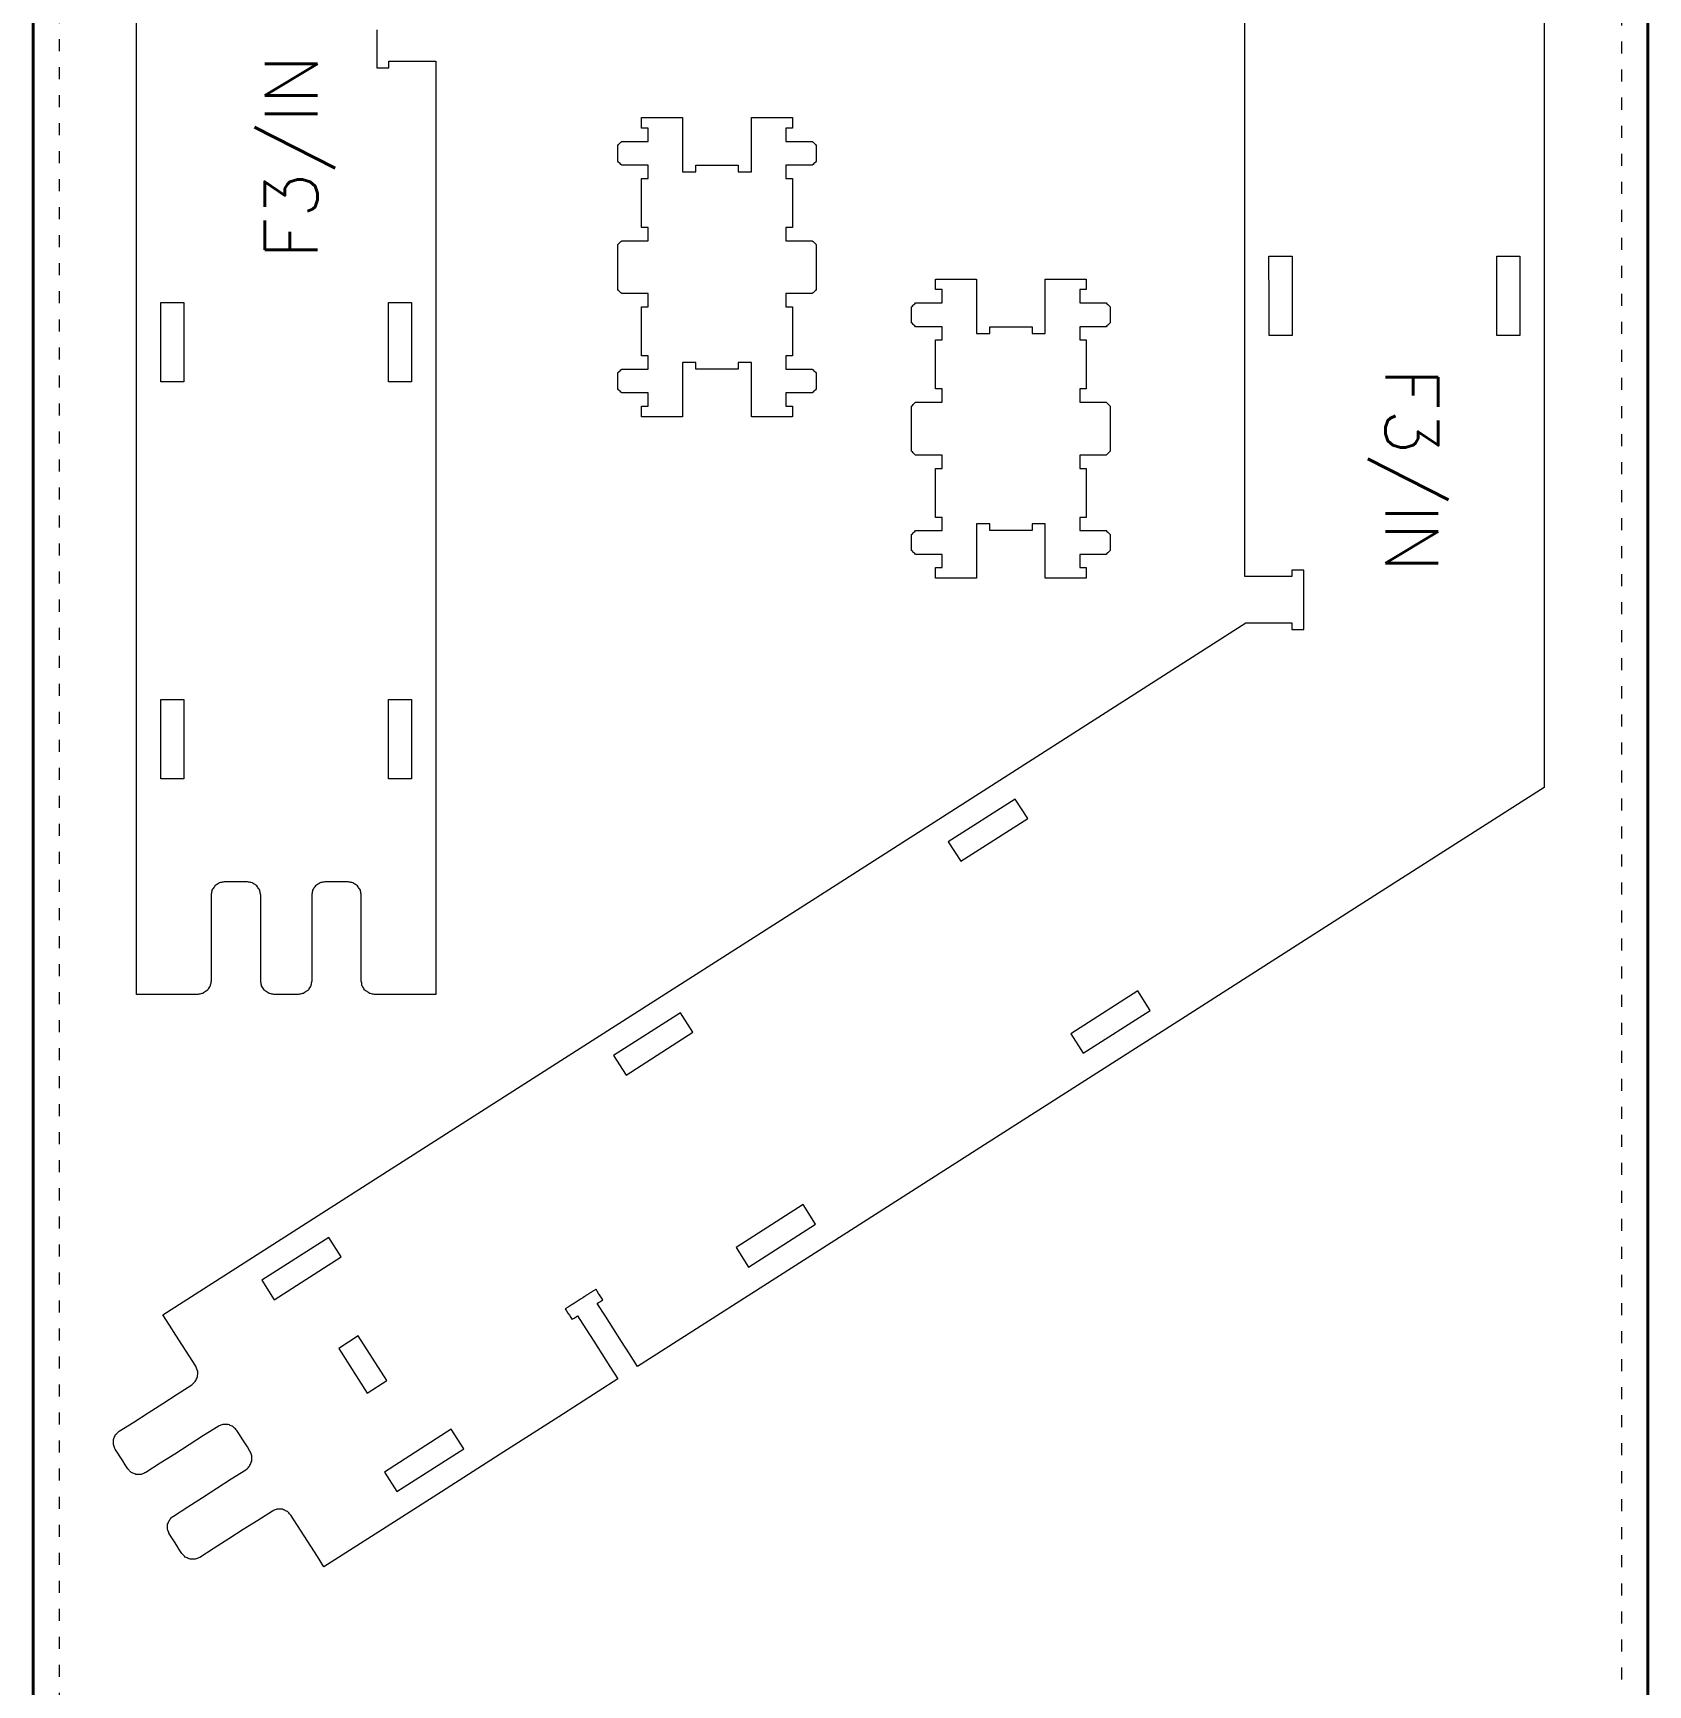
# Model space of a CAD drawing. Header units: millimetres. Extents: x 481 to 28351, y -1147 to 6765.
# Drawn here: x 13299 to 14519, y 4439 to 5687 of the extents above; entities that cross this region are included whole.
import ezdxf

# ---------------------------------------------------------------- set-up
doc = ezdxf.new("R2010")
doc.units = ezdxf.units.MM
doc.linetypes.add('DGN Style 5', pattern=[21.175771, 9.07533, -12.10044])
for name, color, linetype, lineweight in [('0_NOPRINT_TOLERANCE', 7, 'DGN Style 5', 0), ('BOARD_18MM_BIRCH-PLY', 73, 'Continuous', 40), ('CUTOUT_18MM_INSIDE', 151, 'Continuous', 0), ('CUTOUT_18MM_OUTSIDE', 201, 'Continuous', 0)]:
    doc.layers.add(name, color=color, linetype=linetype, lineweight=lineweight)
doc.layers.add('1_ANYTOOL_1MMDEEP_INSIDE', color=2, linetype='Continuous')
doc.styles.get("Standard").update_dxf_attribs({"font": 'romans.shx', "bigfont": 'hztxt.shx'})

msp = doc.modelspace()

# ---------------------------------------------------------------- linework, layer by layer
at = {"layer": '0_NOPRINT_TOLERANCE'}
msp.add_lwpolyline([(13318.6, 6463.6), (14498.6, 6463.6), (14498.6, 4063.6), (13318.6, 4063.6)], close=True, dxfattribs=at)
msp.add_lwpolyline([(13318.6, 6463.6), (14498.6, 6463.6), (14498.6, 4063.6), (13318.6, 4063.6)], close=True, dxfattribs=at)
at = {"layer": 'BOARD_18MM_BIRCH-PLY'}
msp.add_lwpolyline([(13298.6, 6483.6), (14518.6, 6483.6), (14518.6, 4043.6), (13298.6, 4043.6), (13298.6, 6483.6)], dxfattribs=at)
at = {"layer": 'CUTOUT_18MM_INSIDE'}
for points in [[(14232.4, 5458), (14232.4, 5470), (14232.4, 5482), (14232.4, 5494), (14232.3, 5506), (14232.3, 5518), (14235.9, 5518), (14239.5, 5518), (14242.9, 5518), (14246.2, 5518.1), (14249.8, 5518.1), (14249.9, 5506.1), (14249.9, 5494.1), (14249.9, 5482.1), (14249.9, 5470.1), (14249.9, 5458), (14246.3, 5458), (14242.9, 5458), (14239.6, 5458), (14236, 5458)], [(14404.4, 5458), (14404.4, 5470), (14404.4, 5482), (14404.4, 5494), (14404.4, 5506), (14404.4, 5518), (14407.7, 5518), (14411.1, 5518), (14414.7, 5518), (14418.3, 5518), (14421.9, 5518.1), (14421.9, 5506.1), (14421.9, 5494.1), (14421.9, 5482.1), (14421.9, 5470.1), (14421.9, 5458), (14418.3, 5458), (14414.7, 5458), (14411.1, 5458), (14407.7, 5458)], [(13412.6, 5483.1), (13412.6, 5471.1), (13412.6, 5459.1), (13412.6, 5447.1), (13412.6, 5435.1), (13412.6, 5423.1), (13409.2, 5423.1), (13405.9, 5423.1), (13402.3, 5423.1), (13398.7, 5423.1), (13395.1, 5423.1), (13395.1, 5435.1), (13395.1, 5447.1), (13395.1, 5459.1), (13395.1, 5471.1), (13395.1, 5483.1), (13398.7, 5483.1), (13402.3, 5483.1), (13405.9, 5483.1), (13409.2, 5483.1)], [(13584.6, 5483.1), (13584.6, 5471.1), (13584.6, 5459.1), (13584.6, 5447.1), (13584.6, 5435.1), (13584.6, 5423.1), (13581, 5423.1), (13577.4, 5423.1), (13574.1, 5423.1), (13570.7, 5423.1), (13567.1, 5423.1), (13567.1, 5435.1), (13567.1, 5447.1), (13567.1, 5459.1), (13567.1, 5471.1), (13567.1, 5483.1), (13570.7, 5483.1), (13574, 5483.1), (13577.4, 5483.1), (13581, 5483.1)], [(13412.6, 5183.1), (13412.6, 5171.1), (13412.6, 5159.1), (13412.6, 5147.1), (13412.6, 5135.1), (13412.6, 5123.1), (13409.2, 5123.1), (13405.9, 5123.1), (13402.3, 5123.1), (13398.7, 5123.1), (13395.1, 5123.1), (13395.1, 5135.1), (13395.1, 5147.1), (13395.1, 5159.1), (13395.1, 5171.1), (13395.1, 5183.1), (13398.7, 5183.1), (13402.3, 5183.1), (13405.9, 5183.1), (13409.2, 5183.1)], [(13584.6, 5183.1), (13584.6, 5171.1), (13584.6, 5159.1), (13584.6, 5147.1), (13584.6, 5135.1), (13584.6, 5123.1), (13581, 5123.1), (13577.4, 5123.1), (13574.1, 5123.1), (13570.7, 5123.1), (13567.1, 5123.1), (13567.1, 5135.1), (13567.1, 5147.1), (13567.1, 5159.1), (13567.1, 5171.1), (13567.1, 5183.1), (13570.7, 5183.1), (13574, 5183.1), (13577.4, 5183.1), (13581, 5183.1)], [(13999.4, 5060.9), (14050, 5093.2), (14040.6, 5107.9), (13990, 5075.6), (13999.4, 5060.9)], [(14091.9, 4915.9), (14142.5, 4948.2), (14133.1, 4962.9), (14082.5, 4930.6), (14091.9, 4915.9)], [(13746.6, 4899.4), (13797.1, 4931.7), (13787.7, 4946.4), (13737.2, 4914.2), (13746.6, 4899.4)], [(13839.2, 4754.4), (13889.7, 4786.8), (13880.3, 4801.5), (13829.8, 4769.2), (13839.2, 4754.4)], [(13480.8, 4729.7), (13531.4, 4762), (13522, 4776.8), (13471.4, 4744.5), (13480.8, 4729.7)], [(13565.9, 4668.6), (13544.3, 4702.3), (13529.6, 4692.9), (13551.1, 4659.2), (13565.9, 4668.6)], [(13573.4, 4584.8), (13624, 4617.1), (13614.6, 4631.8), (13564, 4599.5), (13573.4, 4584.8)]]:
    msp.add_lwpolyline(points, close=True, dxfattribs=at)
at = {"layer": 'CUTOUT_18MM_OUTSIDE'}
for points in [[(13558.3, 5688.9), (13558.3, 5683.3), (13558.3, 5677.7), (13558.3, 5675.1), (13558.3, 5672.5), (13558.3, 5669.9), (13558.3, 5667.3), (13558.3, 5664.7), (13558.3, 5660.2), (13567.3, 5660.2), (13567.3, 5665.2), (13575.8, 5665.2), (13584.8, 5665.2), (13593.8, 5665.2), (13602.8, 5665.2), (13602.8, 5523.8), (13602.8, 5382.9), (13602.8, 5242.1), (13602.8, 5101.2), (13602.8, 4960.3), (13593.6, 4960.3), (13584.3, 4960.3), (13575.1, 4960.3), (13565.8, 4960.3), (13556.6, 4960.3), (13555.8, 4960.5), (13555.1, 4960.6), (13554.4, 4960.7), (13553.6, 4960.9), (13552.9, 4961), (13552.2, 4961.5), (13551.5, 4961.9), (13550.9, 4962.4), (13550.2, 4962.8), (13549.5, 4963.3), (13549.1, 4963.9), (13548.6, 4964.6), (13548.2, 4965.3), (13547.7, 4966), (13547.3, 4966.6), (13547.1, 4967.4), (13547, 4968.1), (13546.9, 4968.9), (13546.7, 4969.6), (13546.6, 4970.3), (13546.6, 4983.3), (13546.6, 4996.3), (13546.6, 5009.3), (13546.6, 5022.3), (13546.6, 5035.3), (13546.4, 5036.1), (13546.3, 5036.8), (13546.2, 5037.5), (13546, 5038.3), (13545.9, 5039), (13545.4, 5039.7), (13545, 5040.4), (13544.5, 5041), (13544.1, 5041.7), (13543.7, 5042.4), (13543, 5042.8), (13542.3, 5043.3), (13541.6, 5043.7), (13540.9, 5044.2), (13540.3, 5044.6), (13539.5, 5044.8), (13538.8, 5044.9), (13538.1, 5045), (13537.3, 5045.2), (13536.6, 5045.3), (13533.1, 5045.3), (13529.6, 5045.3), (13526.1, 5045.3), (13522.6, 5045.3), (13519.1, 5045.3), (13518.3, 5045.2), (13517.6, 5045), (13516.9, 5044.9), (13516.1, 5044.8), (13515.4, 5044.6), (13514.7, 5044.2), (13514, 5043.7), (13513.4, 5043.3), (13512.7, 5042.8), (13512, 5042.4), (13511.6, 5041.7), (13511.1, 5041), (13510.7, 5040.4), (13510.2, 5039.7), (13509.8, 5039), (13509.6, 5038.3), (13509.5, 5037.5), (13509.4, 5036.8), (13509.2, 5036.1), (13509.1, 5035.3), (13509.1, 5022.3), (13509.1, 5009.3), (13509.1, 4996.3), (13509.1, 4983.3), (13509.1, 4970.3), (13508.9, 4969.6), (13508.8, 4968.9), (13508.7, 4968.1), (13508.5, 4967.4), (13508.4, 4966.6), (13507.9, 4966), (13507.5, 4965.3), (13507, 4964.6), (13506.6, 4963.9), (13506.2, 4963.3), (13505.5, 4962.8), (13504.8, 4962.4), (13504.1, 4961.9), (13503.4, 4961.5), (13502.8, 4961), (13502, 4960.9), (13501.3, 4960.8), (13500.6, 4960.6), (13499.8, 4960.5), (13499.1, 4960.3), (13495.4, 4960.3), (13491.7, 4960.3), (13488, 4960.3), (13484.3, 4960.3), (13480.6, 4960.3), (13479.8, 4960.5), (13479.1, 4960.6), (13478.4, 4960.7), (13477.6, 4960.9), (13476.9, 4961), (13476.2, 4961.5), (13475.5, 4961.9), (13474.9, 4962.4), (13474.2, 4962.8), (13473.5, 4963.3), (13473.1, 4963.9), (13472.6, 4964.6), (13472.2, 4965.3), (13471.7, 4966), (13471.3, 4966.7), (13471.1, 4967.4), (13471, 4968.1), (13470.9, 4968.9), (13470.7, 4969.6), (13470.6, 4970.3), (13470.6, 4983.3), (13470.6, 4996.3), (13470.6, 5009.3), (13470.6, 5022.3), (13470.6, 5035.3), (13470.4, 5036.1), (13470.3, 5036.8), (13470.2, 5037.5), (13470, 5038.3), (13469.9, 5039), (13469.4, 5039.7), (13469, 5040.4), (13468.5, 5041), (13468.1, 5041.7), (13467.7, 5042.4), (13467, 5042.8), (13466.3, 5043.3), (13465.6, 5043.7), (13464.9, 5044.2), (13464.3, 5044.6), (13463.5, 5044.8), (13462.8, 5044.9), (13462.1, 5045), (13461.3, 5045.2), (13460.6, 5045.3), (13457.1, 5045.3), (13453.6, 5045.3), (13450.1, 5045.3), (13446.6, 5045.3), (13443.1, 5045.3), (13442.3, 5045.2), (13441.6, 5045), (13440.9, 5044.9), (13440.1, 5044.8), (13439.4, 5044.6), (13438.7, 5044.2), (13438, 5043.7), (13437.4, 5043.3), (13436.7, 5042.8), (13436, 5042.4), (13435.6, 5041.7), (13435.1, 5041), (13434.7, 5040.4), (13434.2, 5039.7), (13433.8, 5039), (13433.6, 5038.3), (13433.5, 5037.5), (13433.4, 5036.8), (13433.2, 5036.1), (13433.1, 5035.3), (13433.1, 5022.3), (13433.1, 5009.3), (13433.1, 4996.3), (13433.1, 4983.3), (13433.1, 4970.3), (13432.9, 4969.6), (13432.8, 4968.9), (13432.7, 4968.1), (13432.5, 4967.4), (13432.4, 4966.6), (13431.9, 4966), (13431.5, 4965.3), (13431, 4964.6), (13430.6, 4963.9), (13430.2, 4963.3), (13429.5, 4962.8), (13428.8, 4962.4), (13428.1, 4961.9), (13427.4, 4961.5), (13426.8, 4961), (13426, 4960.9), (13425.3, 4960.8), (13424.6, 4960.6), (13423.8, 4960.5), (13423.1, 4960.3), (13413.8, 4960.3), (13404.6, 4960.3), (13395.3, 4960.3), (13386.1, 4960.3), (13376.8, 4960.3), (13376.8, 5133.2), (13376.8, 5306), (13376.8, 5478.8), (13376.8, 5651.7), (13376.8, 5824.5)], [(14440.1, 5808), (14440.1, 5635.1), (14440.1, 5462.3), (14440.1, 5289.5), (14440.1, 5116.6), (14303.2, 5029.2), (14166.2, 4941.7), (14029.3, 4854.2), (13892.4, 4766.8), (13755.2, 4679.2), (13749.2, 4688.7), (13743.1, 4698.2), (13737, 4707.7), (13731, 4717.2), (13724.8, 4726.9), (13725.8, 4727.5), (13726.7, 4728.1), (13727.5, 4728.6), (13728.3, 4729.2), (13729, 4729.6), (13728, 4731), (13727, 4732.7), (13725.9, 4734.4), (13724.8, 4736.1), (13723.9, 4737.6), (13723.7, 4737.4), (13723.3, 4737.2), (13722.9, 4736.9), (13722.4, 4736.7), (13722, 4736.4), (13721.6, 4736.1), (13721.2, 4735.9), (13720.8, 4735.6), (13720.4, 4735.4), (13720, 4735.1), (13719.6, 4734.8), (13719.2, 4734.6), (13718.8, 4734.3), (13718.4, 4734.1), (13718, 4733.8), (13717.6, 4733.5), (13717.2, 4733.3), (13716.8, 4733), (13716.3, 4732.8), (13715.9, 4732.5), (13715.5, 4732.2), (13715.1, 4732), (13714.7, 4731.7), (13714.3, 4731.5), (13713.9, 4731.2), (13713.5, 4730.9), (13713.1, 4730.7), (13712.7, 4730.4), (13712.3, 4730.2), (13709.9, 4728.7), (13707.6, 4727.2), (13705.2, 4725.6), (13702.8, 4724.1), (13700.7, 4722.8), (13701.6, 4721.3), (13702.7, 4719.6), (13703.8, 4717.9), (13704.9, 4716.2), (13705.8, 4714.8), (13706.4, 4715.2), (13707.3, 4715.7), (13708.1, 4716.2), (13709, 4716.8), (13710, 4717.5), (13716.2, 4707.7), (13722.3, 4698.3), (13728.3, 4688.8), (13734.4, 4679.3), (13740.5, 4669.8), (13695.9, 4641.3), (13651.5, 4612.9), (13607.1, 4584.6), (13562.7, 4556.2), (13518.3, 4527.9), (13513.4, 4535.7), (13508.4, 4543.5), (13503.4, 4551.3), (13498.4, 4559.1), (13493.4, 4566.9), (13492.9, 4567.5), (13492.4, 4568), (13491.9, 4568.6), (13491.3, 4569.1), (13490.8, 4569.7), (13490.1, 4570), (13489.3, 4570.3), (13488.5, 4570.7), (13487.8, 4571), (13487, 4571.4), (13486.2, 4571.4), (13485.4, 4571.4), (13484.6, 4571.4), (13483.7, 4571.4), (13482.9, 4571.4), (13482.2, 4571.1), (13481.5, 4570.9), (13480.8, 4570.6), (13480.1, 4570.3), (13479.4, 4570), (13468.4, 4563), (13457.4, 4556), (13446.5, 4549), (13435.5, 4542), (13424.6, 4535), (13423.9, 4534.7), (13423.2, 4534.5), (13422.5, 4534.2), (13421.8, 4533.9), (13421.2, 4533.6), (13420.4, 4533.7), (13419.6, 4533.7), (13418.8, 4533.7), (13418, 4533.7), (13417.2, 4533.7), (13416.5, 4534), (13415.7, 4534.3), (13415, 4534.7), (13414.3, 4535), (13413.6, 4535.3), (13413.1, 4535.9), (13412.5, 4536.4), (13412, 4536.9), (13411.5, 4537.5), (13411, 4538), (13409.1, 4540.9), (13407.3, 4543.9), (13405.4, 4546.8), (13403.5, 4549.8), (13401.6, 4552.7), (13401.3, 4553.4), (13401.1, 4554.1), (13400.8, 4554.8), (13400.5, 4555.5), (13400.3, 4556.1), (13400.3, 4556.9), (13400.3, 4557.7), (13400.3, 4558.5), (13400.3, 4559.3), (13400.3, 4560.1), (13400.6, 4560.8), (13401, 4561.6), (13401.3, 4562.3), (13401.6, 4563), (13401.9, 4563.7), (13402.5, 4564.2), (13403, 4564.8), (13403.5, 4565.3), (13404.1, 4565.8), (13404.6, 4566.3), (13415.6, 4573.3), (13426.5, 4580.3), (13437.5, 4587.3), (13448.4, 4594.3), (13459.4, 4601.3), (13459.9, 4601.8), (13460.5, 4602.3), (13461, 4602.8), (13461.6, 4603.4), (13462.2, 4603.9), (13462.5, 4604.6), (13462.8, 4605.4), (13463.2, 4606.1), (13463.5, 4606.9), (13463.8, 4607.7), (13463.9, 4608.5), (13463.9, 4609.3), (13463.9, 4610.1), (13463.9, 4611), (13463.9, 4611.8), (13463.6, 4612.5), (13463.3, 4613.2), (13463.1, 4613.9), (13462.8, 4614.6), (13462.5, 4615.3), (13460.5, 4618.5), (13458.5, 4621.6), (13456.5, 4624.7), (13454.5, 4627.8), (13452.5, 4630.9), (13452, 4631.5), (13451.5, 4632.1), (13450.9, 4632.6), (13450.4, 4633.2), (13449.9, 4633.7), (13449.1, 4634.1), (13448.4, 4634.4), (13447.6, 4634.7), (13446.9, 4635.1), (13446.1, 4635.4), (13445.3, 4635.4), (13444.5, 4635.4), (13443.6, 4635.4), (13442.8, 4635.5), (13442, 4635.5), (13441.3, 4635.2), (13440.6, 4634.9), (13439.9, 4634.6), (13439.2, 4634.3), (13438.4, 4634), (13427.5, 4627), (13416.5, 4620.1), (13405.6, 4613.1), (13394.6, 4606.1), (13383.7, 4599.1), (13383, 4598.8), (13382.3, 4598.5), (13381.6, 4598.2), (13380.9, 4598), (13380.2, 4597.7), (13379.4, 4597.7), (13378.7, 4597.7), (13377.9, 4597.7), (13377.1, 4597.7), (13376.3, 4597.7), (13375.5, 4598.1), (13374.8, 4598.4), (13374.1, 4598.7), (13373.4, 4599), (13372.6, 4599.4), (13372.1, 4599.9), (13371.6, 4600.4), (13371.1, 4601), (13370.6, 4601.5), (13370.1, 4602), (13368.2, 4605), (13366.4, 4607.9), (13364.5, 4610.9), (13362.6, 4613.8), (13360.7, 4616.8), (13360.4, 4617.4), (13360.2, 4618.1), (13359.9, 4618.8), (13359.6, 4619.5), (13359.3, 4620.2), (13359.3, 4621), (13359.4, 4621.8), (13359.4, 4622.6), (13359.4, 4623.4), (13359.4, 4624.2), (13359.7, 4624.9), (13360, 4625.6), (13360.4, 4626.3), (13360.7, 4627.1), (13361, 4627.8), (13361.6, 4628.3), (13362.1, 4628.8), (13362.6, 4629.3), (13363.2, 4629.8), (13363.7, 4630.3), (13374.7, 4637.3), (13385.6, 4644.3), (13396.6, 4651.3), (13407.5, 4658.3), (13418.5, 4665.3), (13419, 4665.8), (13419.6, 4666.4), (13420.1, 4666.9), (13420.7, 4667.4), (13421.2, 4667.9), (13421.6, 4668.7), (13421.9, 4669.4), (13422.3, 4670.2), (13422.6, 4670.9), (13422.9, 4671.7), (13422.9, 4672.5), (13423, 4673.4), (13423, 4674.2), (13423, 4675), (13423, 4675.8), (13422.7, 4676.5), (13422.4, 4677.3), (13422.1, 4678), (13421.9, 4678.7), (13421.6, 4679.4), (13416.6, 4687.2), (13411.6, 4695), (13406.6, 4702.8), (13401.7, 4710.5), (13396.7, 4718.3), (13560.2, 4822.8), (13723.7, 4927.2), (13887.1, 5031.6), (14050.6, 5136), (14214.9, 5240.9), (14221.1, 5240.9), (14228.1, 5240.9), (14235.1, 5240.9), (14242.1, 5240.9), (14249.6, 5240.9), (14249.6, 5239.4), (14249.6, 5238.4), (14249.6, 5237.4), (14249.6, 5236.4), (14249.6, 5235.9), (14251.1, 5235.9), (14253.1, 5235.9), (14255.1, 5235.9), (14257.1, 5235.9), (14258.6, 5235.9), (14258.6, 5241), (14258.6, 5246.6), (14258.6, 5252.2), (14258.6, 5257.8), (14258.6, 5263.4), (14258.6, 5266), (14258.6, 5268.6), (14258.6, 5271.2), (14258.6, 5273.8), (14258.6, 5276.4), (14258.6, 5280.9), (14249.6, 5280.9), (14249.6, 5275.9), (14241.1, 5275.9), (14232.1, 5275.9), (14223.1, 5275.9), (14214.1, 5275.9), (14214.1, 5417.3), (14214.1, 5558.2), (14214.1, 5699.1)]]:
    msp.add_lwpolyline(points, dxfattribs=at)
for points in [[(13740.3, 5492.7), (13740.3, 5496.1), (13740.3, 5499.5), (13740.3, 5502.9), (13740.3, 5506.3), (13740.3, 5509.7), (13740.3, 5513.1), (13740.3, 5516.5), (13740.3, 5519.9), (13740.3, 5523.3), (13740.3, 5526.7), (13740.9, 5527.3), (13741.5, 5527.9), (13742.1, 5528.5), (13742.7, 5529.1), (13743.3, 5529.7), (13747.3, 5529.7), (13751.3, 5529.7), (13755.3, 5529.7), (13759.3, 5529.7), (13763.3, 5529.7), (13763.3, 5531.7), (13763.3, 5533.7), (13763.3, 5535.7), (13763.3, 5537.7), (13763.3, 5539.7), (13762.3, 5539.7), (13761.3, 5539.7), (13760.3, 5539.7), (13759.3, 5539.7), (13758.3, 5539.7), (13758.3, 5547.1), (13758.3, 5554.5), (13758.3, 5561.9), (13758.3, 5569.3), (13758.3, 5576.7), (13759.3, 5576.7), (13760.3, 5576.7), (13761.3, 5576.7), (13762.3, 5576.7), (13763.3, 5576.7), (13763.3, 5578.7), (13763.3, 5580.7), (13763.3, 5582.7), (13763.3, 5584.7), (13763.3, 5586.7), (13759.3, 5586.7), (13755.3, 5586.7), (13751.3, 5586.7), (13747.3, 5586.7), (13743.3, 5586.7), (13742.7, 5587.3), (13742.1, 5587.9), (13741.5, 5588.5), (13740.9, 5589.1), (13740.3, 5589.7), (13740.3, 5592.1), (13740.3, 5594.5), (13740.3, 5596.9), (13740.3, 5599.3), (13740.3, 5601.7), (13740.9, 5602.3), (13741.5, 5602.9), (13742.1, 5603.5), (13742.7, 5604.1), (13743.3, 5604.7), (13747.3, 5604.7), (13751.3, 5604.7), (13755.3, 5604.7), (13759.3, 5604.7), (13763.3, 5604.7), (13763.3, 5606.7), (13763.3, 5608.7), (13763.3, 5610.7), (13763.3, 5612.7), (13763.3, 5614.7), (13762.3, 5614.7), (13761.3, 5614.7), (13760.3, 5614.7), (13759.3, 5614.7), (13758.3, 5614.7), (13758.3, 5616.3), (13758.3, 5617.9), (13758.3, 5619.5), (13758.3, 5621.1), (13758.3, 5622.7), (13764.5, 5622.7), (13770.7, 5622.7), (13776.9, 5622.7), (13783.1, 5622.7), (13789.3, 5622.7), (13789.3, 5614.5), (13789.3, 5606.3), (13789.3, 5598.1), (13789.3, 5589.9), (13789.3, 5581.7), (13791.3, 5581.7), (13793.3, 5581.7), (13795.3, 5581.7), (13797.3, 5581.7), (13799.3, 5581.7), (13799.3, 5582.7), (13799.3, 5583.7), (13799.3, 5584.7), (13799.3, 5585.7), (13799.3, 5586.7), (13805.7, 5586.7), (13812.1, 5586.7), (13818.5, 5586.7), (13824.9, 5586.7), (13831.3, 5586.7), (13831.3, 5585.7), (13831.3, 5584.7), (13831.3, 5583.7), (13831.3, 5582.7), (13831.3, 5581.7), (13833.3, 5581.7), (13835.3, 5581.7), (13837.3, 5581.7), (13839.3, 5581.7), (13841.3, 5581.7), (13841.3, 5589.9), (13841.3, 5598.1), (13841.3, 5606.3), (13841.3, 5614.5), (13841.3, 5622.7), (13847.5, 5622.7), (13853.7, 5622.7), (13859.9, 5622.7), (13866.1, 5622.7), (13872.3, 5622.7), (13872.3, 5621.1), (13872.3, 5619.5), (13872.3, 5617.9), (13872.3, 5616.3), (13872.3, 5614.7), (13871.3, 5614.7), (13870.3, 5614.7), (13869.3, 5614.7), (13868.3, 5614.7), (13867.3, 5614.7), (13867.3, 5612.7), (13867.3, 5610.7), (13867.3, 5608.7), (13867.3, 5606.7), (13867.3, 5604.7), (13871.3, 5604.7), (13875.3, 5604.7), (13879.3, 5604.7), (13883.3, 5604.7), (13887.3, 5604.7), (13887.9, 5604.1), (13888.5, 5603.5), (13889.1, 5602.9), (13889.7, 5602.3), (13890.3, 5601.7), (13890.3, 5599.3), (13890.3, 5596.9), (13890.3, 5594.5), (13890.3, 5592.1), (13890.3, 5589.7), (13889.7, 5589.1), (13889.1, 5588.5), (13888.5, 5587.9), (13887.9, 5587.3), (13887.3, 5586.7), (13883.3, 5586.7), (13879.3, 5586.7), (13875.3, 5586.7), (13871.3, 5586.7), (13867.3, 5586.7), (13867.3, 5584.7), (13867.3, 5582.7), (13867.3, 5580.7), (13867.3, 5578.7), (13867.3, 5576.7), (13868.3, 5576.7), (13869.3, 5576.7), (13870.3, 5576.7), (13871.3, 5576.7), (13872.3, 5576.7), (13872.3, 5569.3), (13872.3, 5561.9), (13872.3, 5554.5), (13872.3, 5547.1), (13872.3, 5539.7), (13871.3, 5539.7), (13870.3, 5539.7), (13869.3, 5539.7), (13868.3, 5539.7), (13867.3, 5539.7), (13867.3, 5537.7), (13867.3, 5535.7), (13867.3, 5533.7), (13867.3, 5531.7), (13867.3, 5529.7), (13871.3, 5529.7), (13875.3, 5529.7), (13879.3, 5529.7), (13883.3, 5529.7), (13887.3, 5529.7), (13887.9, 5529.1), (13888.5, 5528.5), (13889.1, 5527.9), (13889.7, 5527.3), (13890.3, 5526.7), (13890.3, 5523.3), (13890.3, 5519.9), (13890.3, 5516.5), (13890.3, 5513.1), (13890.3, 5509.7), (13890.3, 5506.3), (13890.3, 5502.9), (13890.3, 5499.5), (13890.3, 5496.1), (13890.3, 5492.7), (13889.7, 5492.1), (13889.1, 5491.5), (13888.5, 5490.9), (13887.9, 5490.3), (13887.3, 5489.7), (13883.3, 5489.7), (13879.3, 5489.7), (13875.3, 5489.7), (13871.3, 5489.7), (13867.3, 5489.7), (13867.3, 5487.7), (13867.3, 5485.7), (13867.3, 5483.7), (13867.3, 5481.7), (13867.3, 5479.7), (13868.3, 5479.7), (13869.3, 5479.7), (13870.3, 5479.7), (13871.3, 5479.7), (13872.3, 5479.7), (13872.3, 5472.3), (13872.3, 5464.9), (13872.3, 5457.5), (13872.3, 5450.1), (13872.3, 5442.7), (13871.3, 5442.7), (13870.3, 5442.7), (13869.3, 5442.7), (13868.3, 5442.7), (13867.3, 5442.7), (13867.3, 5440.7), (13867.3, 5438.7), (13867.3, 5436.7), (13867.3, 5434.7), (13867.3, 5432.7), (13871.3, 5432.7), (13875.3, 5432.7), (13879.3, 5432.7), (13883.3, 5432.7), (13887.3, 5432.7), (13887.9, 5432.1), (13888.5, 5431.5), (13889.1, 5430.9), (13889.7, 5430.3), (13890.3, 5429.7), (13890.3, 5427.3), (13890.3, 5424.9), (13890.3, 5422.5), (13890.3, 5420.1), (13890.3, 5417.7), (13889.7, 5417.1), (13889.1, 5416.5), (13888.5, 5415.9), (13887.9, 5415.3), (13887.3, 5414.7), (13883.3, 5414.7), (13879.3, 5414.7), (13875.3, 5414.7), (13871.3, 5414.7), (13867.3, 5414.7), (13867.3, 5412.7), (13867.3, 5410.7), (13867.3, 5408.7), (13867.3, 5406.7), (13867.3, 5404.7), (13868.3, 5404.7), (13869.3, 5404.7), (13870.3, 5404.7), (13871.3, 5404.7), (13872.3, 5404.7), (13872.3, 5403.1), (13872.3, 5401.5), (13872.3, 5399.9), (13872.3, 5398.3), (13872.3, 5396.7), (13866.1, 5396.7), (13859.9, 5396.7), (13853.7, 5396.7), (13847.5, 5396.7), (13841.3, 5396.7), (13841.3, 5404.9), (13841.3, 5413.1), (13841.3, 5421.3), (13841.3, 5429.5), (13841.3, 5437.7), (13839.3, 5437.7), (13837.3, 5437.7), (13835.3, 5437.7), (13833.3, 5437.7), (13831.3, 5437.7), (13831.3, 5436.7), (13831.3, 5435.7), (13831.3, 5434.7), (13831.3, 5433.7), (13831.3, 5432.7), (13824.9, 5432.7), (13818.5, 5432.7), (13812.1, 5432.7), (13805.7, 5432.7), (13799.3, 5432.7), (13799.3, 5433.7), (13799.3, 5434.7), (13799.3, 5435.7), (13799.3, 5436.7), (13799.3, 5437.7), (13797.3, 5437.7), (13795.3, 5437.7), (13793.3, 5437.7), (13791.3, 5437.7), (13789.3, 5437.7), (13789.3, 5429.5), (13789.3, 5421.3), (13789.3, 5413.1), (13789.3, 5404.9), (13789.3, 5396.7), (13783.1, 5396.7), (13776.9, 5396.7), (13770.7, 5396.7), (13764.5, 5396.7), (13758.3, 5396.7), (13758.3, 5398.3), (13758.3, 5399.9), (13758.3, 5401.5), (13758.3, 5403.1), (13758.3, 5404.7), (13759.3, 5404.7), (13760.3, 5404.7), (13761.3, 5404.7), (13762.3, 5404.7), (13763.3, 5404.7), (13763.3, 5406.7), (13763.3, 5408.7), (13763.3, 5410.7), (13763.3, 5412.7), (13763.3, 5414.7), (13759.3, 5414.7), (13755.3, 5414.7), (13751.3, 5414.7), (13747.3, 5414.7), (13743.3, 5414.7), (13742.7, 5415.3), (13742.1, 5415.9), (13741.5, 5416.5), (13740.9, 5417.1), (13740.3, 5417.7), (13740.3, 5420.1), (13740.3, 5422.5), (13740.3, 5424.9), (13740.3, 5427.3), (13740.3, 5429.7), (13740.9, 5430.3), (13741.5, 5430.9), (13742.1, 5431.5), (13742.7, 5432.1), (13743.3, 5432.7), (13747.3, 5432.7), (13751.3, 5432.7), (13755.3, 5432.7), (13759.3, 5432.7), (13763.3, 5432.7), (13763.3, 5434.7), (13763.3, 5436.7), (13763.3, 5438.7), (13763.3, 5440.7), (13763.3, 5442.7), (13762.3, 5442.7), (13761.3, 5442.7), (13760.3, 5442.7), (13759.3, 5442.7), (13758.3, 5442.7), (13758.3, 5450.1), (13758.3, 5457.5), (13758.3, 5464.9), (13758.3, 5472.3), (13758.3, 5479.7), (13759.3, 5479.7), (13760.3, 5479.7), (13761.3, 5479.7), (13762.3, 5479.7), (13763.3, 5479.7), (13763.3, 5481.7), (13763.3, 5483.7), (13763.3, 5485.7), (13763.3, 5487.7), (13763.3, 5489.7), (13759.3, 5489.7), (13755.3, 5489.7), (13751.3, 5489.7), (13747.3, 5489.7), (13743.3, 5489.7), (13742.7, 5490.3), (13742.1, 5490.9), (13741.5, 5491.5), (13740.9, 5492.1)], [(13962.3, 5370.7), (13962.3, 5374.1), (13962.3, 5377.5), (13962.3, 5380.9), (13962.3, 5384.3), (13962.3, 5387.7), (13962.3, 5391.1), (13962.3, 5394.5), (13962.3, 5397.9), (13962.3, 5401.3), (13962.3, 5404.7), (13962.9, 5405.3), (13963.5, 5405.9), (13964.1, 5406.5), (13964.7, 5407.1), (13965.3, 5407.7), (13969.3, 5407.7), (13973.3, 5407.7), (13977.3, 5407.7), (13981.3, 5407.7), (13985.3, 5407.7), (13985.3, 5409.7), (13985.3, 5411.7), (13985.3, 5413.7), (13985.3, 5415.7), (13985.3, 5417.7), (13984.3, 5417.7), (13983.3, 5417.7), (13982.3, 5417.7), (13981.3, 5417.7), (13980.3, 5417.7), (13980.3, 5425.1), (13980.3, 5432.5), (13980.3, 5439.9), (13980.3, 5447.3), (13980.3, 5454.7), (13981.3, 5454.7), (13982.3, 5454.7), (13983.3, 5454.7), (13984.3, 5454.7), (13985.3, 5454.7), (13985.3, 5456.7), (13985.3, 5458.7), (13985.3, 5460.7), (13985.3, 5462.7), (13985.3, 5464.7), (13981.3, 5464.7), (13977.3, 5464.7), (13973.3, 5464.7), (13969.3, 5464.7), (13965.3, 5464.7), (13964.7, 5465.3), (13964.1, 5465.9), (13963.5, 5466.5), (13962.9, 5467.1), (13962.3, 5467.7), (13962.3, 5470.1), (13962.3, 5472.5), (13962.3, 5474.9), (13962.3, 5477.3), (13962.3, 5479.7), (13962.9, 5480.3), (13963.5, 5480.9), (13964.1, 5481.5), (13964.7, 5482.1), (13965.3, 5482.7), (13969.3, 5482.7), (13973.3, 5482.7), (13977.3, 5482.7), (13981.3, 5482.7), (13985.3, 5482.7), (13985.3, 5484.7), (13985.3, 5486.7), (13985.3, 5488.7), (13985.3, 5490.7), (13985.3, 5492.7), (13984.3, 5492.7), (13983.3, 5492.7), (13982.3, 5492.7), (13981.3, 5492.7), (13980.3, 5492.7), (13980.3, 5494.3), (13980.3, 5495.9), (13980.3, 5497.5), (13980.3, 5499.1), (13980.3, 5500.7), (13986.5, 5500.7), (13992.7, 5500.7), (13998.9, 5500.7), (14005.1, 5500.7), (14011.3, 5500.7), (14011.3, 5492.5), (14011.3, 5484.3), (14011.3, 5476.1), (14011.3, 5467.9), (14011.3, 5459.7), (14013.3, 5459.7), (14015.3, 5459.7), (14017.3, 5459.7), (14019.3, 5459.7), (14021.3, 5459.7), (14021.3, 5460.7), (14021.3, 5461.7), (14021.3, 5462.7), (14021.3, 5463.7), (14021.3, 5464.7), (14027.7, 5464.7), (14034.1, 5464.7), (14040.5, 5464.7), (14046.9, 5464.7), (14053.3, 5464.7), (14053.3, 5463.7), (14053.3, 5462.7), (14053.3, 5461.7), (14053.3, 5460.7), (14053.3, 5459.7), (14055.3, 5459.7), (14057.3, 5459.7), (14059.3, 5459.7), (14061.3, 5459.7), (14063.3, 5459.7), (14063.3, 5467.9), (14063.3, 5476.1), (14063.3, 5484.3), (14063.3, 5492.5), (14063.3, 5500.7), (14069.5, 5500.7), (14075.7, 5500.7), (14081.9, 5500.7), (14088.1, 5500.7), (14094.3, 5500.7), (14094.3, 5499.1), (14094.3, 5497.5), (14094.3, 5495.9), (14094.3, 5494.3), (14094.3, 5492.7), (14093.3, 5492.7), (14092.3, 5492.7), (14091.3, 5492.7), (14090.3, 5492.7), (14089.3, 5492.7), (14089.3, 5490.7), (14089.3, 5488.7), (14089.3, 5486.7), (14089.3, 5484.7), (14089.3, 5482.7), (14093.3, 5482.7), (14097.3, 5482.7), (14101.3, 5482.7), (14105.3, 5482.7), (14109.3, 5482.7), (14109.9, 5482.1), (14110.5, 5481.5), (14111.1, 5480.9), (14111.7, 5480.3), (14112.3, 5479.7), (14112.3, 5477.3), (14112.3, 5474.9), (14112.3, 5472.5), (14112.3, 5470.1), (14112.3, 5467.7), (14111.7, 5467.1), (14111.1, 5466.5), (14110.5, 5465.9), (14109.9, 5465.3), (14109.3, 5464.7), (14105.3, 5464.7), (14101.3, 5464.7), (14097.3, 5464.7), (14093.3, 5464.7), (14089.3, 5464.7), (14089.3, 5462.7), (14089.3, 5460.7), (14089.3, 5458.7), (14089.3, 5456.7), (14089.3, 5454.7), (14090.3, 5454.7), (14091.3, 5454.7), (14092.3, 5454.7), (14093.3, 5454.7), (14094.3, 5454.7), (14094.3, 5447.3), (14094.3, 5439.9), (14094.3, 5432.5), (14094.3, 5425.1), (14094.3, 5417.7), (14093.3, 5417.7), (14092.3, 5417.7), (14091.3, 5417.7), (14090.3, 5417.7), (14089.3, 5417.7), (14089.3, 5415.7), (14089.3, 5413.7), (14089.3, 5411.7), (14089.3, 5409.7), (14089.3, 5407.7), (14093.3, 5407.7), (14097.3, 5407.7), (14101.3, 5407.7), (14105.3, 5407.7), (14109.3, 5407.7), (14109.9, 5407.1), (14110.5, 5406.5), (14111.1, 5405.9), (14111.7, 5405.3), (14112.3, 5404.7), (14112.3, 5401.3), (14112.3, 5397.9), (14112.3, 5394.5), (14112.3, 5391.1), (14112.3, 5387.7), (14112.3, 5384.3), (14112.3, 5380.9), (14112.3, 5377.5), (14112.3, 5374.1), (14112.3, 5370.7), (14111.7, 5370.1), (14111.1, 5369.5), (14110.5, 5368.9), (14109.9, 5368.3), (14109.3, 5367.7), (14105.3, 5367.7), (14101.3, 5367.7), (14097.3, 5367.7), (14093.3, 5367.7), (14089.3, 5367.7), (14089.3, 5365.7), (14089.3, 5363.7), (14089.3, 5361.7), (14089.3, 5359.7), (14089.3, 5357.7), (14090.3, 5357.7), (14091.3, 5357.7), (14092.3, 5357.7), (14093.3, 5357.7), (14094.3, 5357.7), (14094.3, 5350.3), (14094.3, 5342.9), (14094.3, 5335.5), (14094.3, 5328.1), (14094.3, 5320.7), (14093.3, 5320.7), (14092.3, 5320.7), (14091.3, 5320.7), (14090.3, 5320.7), (14089.3, 5320.7), (14089.3, 5318.7), (14089.3, 5316.7), (14089.3, 5314.7), (14089.3, 5312.7), (14089.3, 5310.7), (14093.3, 5310.7), (14097.3, 5310.7), (14101.3, 5310.7), (14105.3, 5310.7), (14109.3, 5310.7), (14109.9, 5310.1), (14110.5, 5309.5), (14111.1, 5308.9), (14111.7, 5308.3), (14112.3, 5307.7), (14112.3, 5305.3), (14112.3, 5302.9), (14112.3, 5300.5), (14112.3, 5298.1), (14112.3, 5295.7), (14111.7, 5295.1), (14111.1, 5294.5), (14110.5, 5293.9), (14109.9, 5293.3), (14109.3, 5292.7), (14105.3, 5292.7), (14101.3, 5292.7), (14097.3, 5292.7), (14093.3, 5292.7), (14089.3, 5292.7), (14089.3, 5290.7), (14089.3, 5288.7), (14089.3, 5286.7), (14089.3, 5284.7), (14089.3, 5282.7), (14090.3, 5282.7), (14091.3, 5282.7), (14092.3, 5282.7), (14093.3, 5282.7), (14094.3, 5282.7), (14094.3, 5281.1), (14094.3, 5279.5), (14094.3, 5277.9), (14094.3, 5276.3), (14094.3, 5274.7), (14088.1, 5274.7), (14081.9, 5274.7), (14075.7, 5274.7), (14069.5, 5274.7), (14063.3, 5274.7), (14063.3, 5282.9), (14063.3, 5291.1), (14063.3, 5299.3), (14063.3, 5307.5), (14063.3, 5315.7), (14061.3, 5315.7), (14059.3, 5315.7), (14057.3, 5315.7), (14055.3, 5315.7), (14053.3, 5315.7), (14053.3, 5314.7), (14053.3, 5313.7), (14053.3, 5312.7), (14053.3, 5311.7), (14053.3, 5310.7), (14046.9, 5310.7), (14040.5, 5310.7), (14034.1, 5310.7), (14027.7, 5310.7), (14021.3, 5310.7), (14021.3, 5311.7), (14021.3, 5312.7), (14021.3, 5313.7), (14021.3, 5314.7), (14021.3, 5315.7), (14019.3, 5315.7), (14017.3, 5315.7), (14015.3, 5315.7), (14013.3, 5315.7), (14011.3, 5315.7), (14011.3, 5307.5), (14011.3, 5299.3), (14011.3, 5291.1), (14011.3, 5282.9), (14011.3, 5274.7), (14005.1, 5274.7), (13998.9, 5274.7), (13992.7, 5274.7), (13986.5, 5274.7), (13980.3, 5274.7), (13980.3, 5276.3), (13980.3, 5277.9), (13980.3, 5279.5), (13980.3, 5281.1), (13980.3, 5282.7), (13981.3, 5282.7), (13982.3, 5282.7), (13983.3, 5282.7), (13984.3, 5282.7), (13985.3, 5282.7), (13985.3, 5284.7), (13985.3, 5286.7), (13985.3, 5288.7), (13985.3, 5290.7), (13985.3, 5292.7), (13981.3, 5292.7), (13977.3, 5292.7), (13973.3, 5292.7), (13969.3, 5292.7), (13965.3, 5292.7), (13964.7, 5293.3), (13964.1, 5293.9), (13963.5, 5294.5), (13962.9, 5295.1), (13962.3, 5295.7), (13962.3, 5298.1), (13962.3, 5300.5), (13962.3, 5302.9), (13962.3, 5305.3), (13962.3, 5307.7), (13962.9, 5308.3), (13963.5, 5308.9), (13964.1, 5309.5), (13964.7, 5310.1), (13965.3, 5310.7), (13969.3, 5310.7), (13973.3, 5310.7), (13977.3, 5310.7), (13981.3, 5310.7), (13985.3, 5310.7), (13985.3, 5312.7), (13985.3, 5314.7), (13985.3, 5316.7), (13985.3, 5318.7), (13985.3, 5320.7), (13984.3, 5320.7), (13983.3, 5320.7), (13982.3, 5320.7), (13981.3, 5320.7), (13980.3, 5320.7), (13980.3, 5328.1), (13980.3, 5335.5), (13980.3, 5342.9), (13980.3, 5350.3), (13980.3, 5357.7), (13981.3, 5357.7), (13982.3, 5357.7), (13983.3, 5357.7), (13984.3, 5357.7), (13985.3, 5357.7), (13985.3, 5359.7), (13985.3, 5361.7), (13985.3, 5363.7), (13985.3, 5365.7), (13985.3, 5367.7), (13981.3, 5367.7), (13977.3, 5367.7), (13973.3, 5367.7), (13969.3, 5367.7), (13965.3, 5367.7), (13964.7, 5368.3), (13964.1, 5368.9), (13963.5, 5369.5), (13962.9, 5370.1)]]:
    msp.add_lwpolyline(points, close=True, dxfattribs=at)

# ---------------------------------------------------------------- texts
at = {"layer": '1_ANYTOOL_1MMDEEP_INSIDE', "char_height": 40, "width": 408.414}
for insert, attachment_point, rotation in [((13473.6, 5515.9), 1, 90), ((14306.9, 5433.4), 7, 270)]:
    msp.add_mtext('F3/IN', dxfattribs=dict(at, insert=insert, attachment_point=attachment_point, rotation=rotation))

doc.saveas('drawing.dxf')
